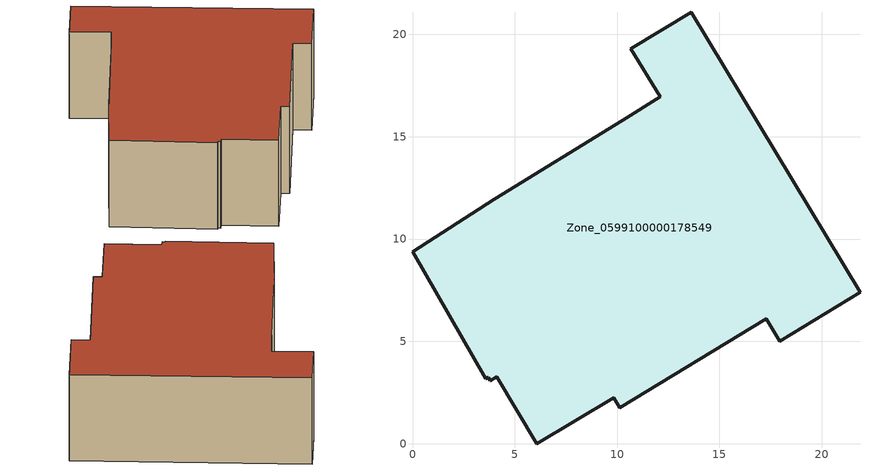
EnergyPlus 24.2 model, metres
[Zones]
Zone_0599100000178549
 floor ground (C_G): 0,9.37 4,11.94 10.28,15.8 12.1,16.96 10.67,19.3 13.62,21.08 21.87,7.39 17.95,5.01 17.29,6.09 10.14,1.75 9.83,2.25 6.07,0 4.12,3.26 3.81,3.07 3.7,3.25 3.59,3.18 z0
 wall outside (C_F): 10.67,19.3 12.1,16.96 10.28,15.8 4,11.94 0,9.37 3.59,3.18 3.7,3.25 3.81,3.07 4.12,3.26 6.07,0 9.83,2.25 10.14,1.75 17.29,6.09 17.95,5.01 21.87,7.39 13.62,21.08 10.67,19.3 z0:6.53
 roof outside (C_R): 3.59,3.18 3.7,3.25 3.81,3.07 4.12,3.26 6.07,0 9.83,2.25 10.14,1.75 17.29,6.09 17.95,5.01 21.87,7.39 13.62,21.08 10.67,19.3 12.1,16.96 10.28,15.8 4,11.94 0,9.37 z6.53
[BUILDING]
Pand.0599100000178549: North Axis=0; Terrain=City; Loads Convergence Tolerance Value=0.04; Temperature Convergence Tolerance Value=0.4; Solar Distribution=FullExterior; Maximum Number of Warmup Days=25; Minimum Number of Warmup Days=1
[Site:Location]
Rotterdam.The.Hague.AP_ZH_NLD Design_Conditions: Latitude=51.96; Longitude=4.45; Time Zone=1; Elevation=-4.5
[SITE:GROUNDTEMPERATURE:BUILDINGSURFACE]
18, 18, 18, 18, 18, 18, 18, 18, 18, 18, 18, 18
[MATERIAL] Thermal Absorptance=0.9; Solar Absorptance=0.7; Visible Absorptance=0.7
Name | Roughness | Thickness | Conductivity | Density | Specific Heat
G.D.1965-1974 | MediumSmooth | 0.15 | 0.882353 | 540 | 1210
F.D.1965-1974 | Rough | 0.3 | 0.697674 | 1920 | 840
R.D.1965-1974 | MediumRough | 0.2 | 0.232558 | 1500 | 1000
[CONSTRUCTION]
C_G: G.D.1965-1974
C_F: F.D.1965-1974
C_R: R.D.1965-1974
[ZONE]
Zone_0599100000178549: Type=1; Multiplier=1; Ceiling Height=Autocalculate; Volume=Autocalculate; Floor Area=autocalculate; Part of Total Floor Area=Yes
[ZONEINFILTRATION:DESIGNFLOWRATE]
Infil_Zone_0599100000178549: Zone or ZoneList or Space or SpaceList=Zone_0599100000178549; Schedule=AlwaysOn; Design Flow Rate Calculation Method=Flow/Area; Flow Rate per Floor Area=0.0042; Constant Term Coefficient=1; Temperature Term Coefficient=0; Velocity Term Coefficient=0; Velocity Squared Term Coefficient=0
[HVACTEMPLATE:ZONE:IDEALLOADSAIRSYSTEM]
Zone_0599100000178549: Maximum Heating Supply Air Temperature=50; Minimum Cooling Supply Air Temperature=13; Maximum Heating Supply Air Humidity Ratio=0.0156; Minimum Cooling Supply Air Humidity Ratio=0.0077; Heating Limit=NoLimit; Cooling Limit=NoLimit; Dehumidification Control Type=ConstantSensibleHeatRatio; Cooling Sensible Heat Ratio=0.7; Dehumidification Setpoint=60; Humidification Control Type=None; Humidification Setpoint=30; Outdoor Air Method=None; Outdoor Air Flow Rate per Person=0.00944; Outdoor Air Flow Rate per Zone Floor Area=0; Outdoor Air Flow Rate per Zone=0; Demand Controlled Ventilation Type=None; Outdoor Air Economizer Type=NoEconomizer; Heat Recovery Type=None; Sensible Heat Recovery Effectiveness=0.7; Latent Heat Recovery Effectiveness=0.65
[ZONECONTROL:THERMOSTAT]
ThermostatControl_Zone_0599100000178549: Zone or ZoneList=Zone_0599100000178549; Control Type Schedule=DualSetpointControlType; Control 1=Thermostat_Zone_0599100000178549; Temperature Difference Between Cutout And Setpoint=0
[THERMOSTATSETPOINT:DUALSETPOINT]
Thermostat_Zone_0599100000178549: Heating Setpoint Temperature Schedule=HeatingSetpoint_Zone_0599100000178549; Cooling Setpoint Temperature Schedule=CoolingSetpoint_Zone_0599100000178549
[SCHEDULE:COMPACT]
HeatingSetpoint_Zone_0599100000178549: Through: 12/31, For: AllDays, Until: 24:00, 21
CoolingSetpoint_Zone_0599100000178549: Through: 12/31, For: AllDays, Until: 24:00, 24
DualSetpointControlType: Through: 12/31, For: AllDays, Until: 24:00, 4
AlwaysOn: Through: 12/31, For: AllDays, Until: 24:00, 1
